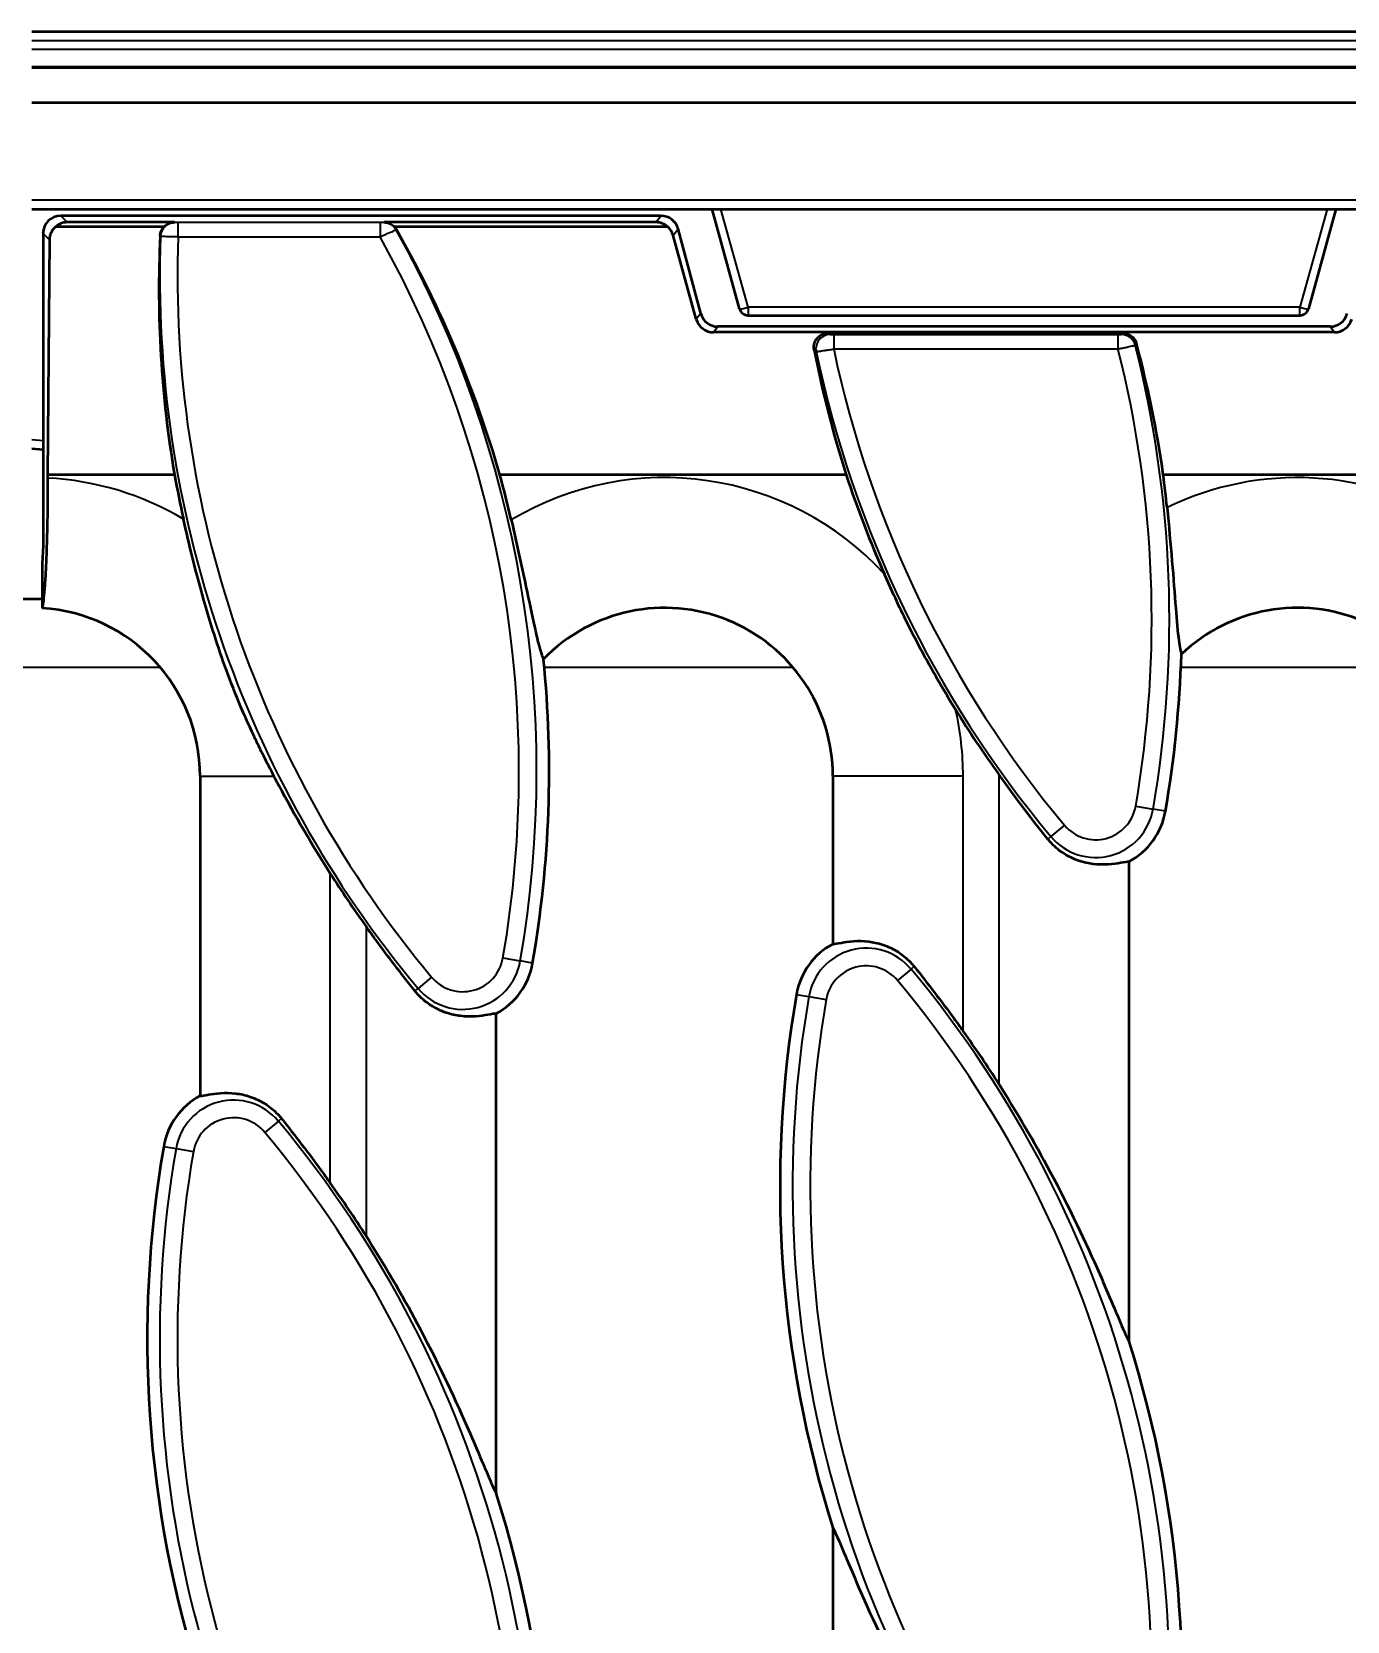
# Model space of a CAD drawing. Header units: millimetres. Extents: x 0 to 4362, y -130 to 2100.
# Drawn here: x 2312.5 to 2386.8, y 930.9 to 1020.6 of the extents above; entities that cross this region are included whole.
import ezdxf

# ---------------------------------------------------------------- set-up
doc = ezdxf.new("R2010")
doc.units = ezdxf.units.MM
doc.header["$LTSCALE"] = 5
doc.layers.add('Sichtbar (ISO)', color=7, linetype='Continuous', lineweight=50)
doc.layers.add('Sichtbar schmal (ISO)', color=7, linetype='Continuous', lineweight=35)

msp = doc.modelspace()

# ---------------------------------------------------------------- linework, layer by layer
at = {"layer": 'Sichtbar (ISO)'}
for p, q in [((2812.521, 1020.615), (2312.521, 1020.615)), ((2812.521, 1018.615), (2312.521, 1018.615)), ((2812.521, 1016.615), (2312.521, 1016.615)), ((2312.521, 1010.615), (2351.258, 1010.615)), ((2348.037, 1010.232), (2314.153, 1010.232)), ((2320.573, 1009.865), (2314.52, 1009.865)), ((2347.755, 1009.865), (2332.402, 1009.865)), ((2352.466, 1004.982), (2350.913, 1010.615)), ((2351.419, 1010.616), (2385.624, 1010.616)), ((2386.13, 1010.615), (2384.576, 1004.982)), ((2385.784, 1010.615), (2390.671, 1010.615)), ((2313.155, 1009.233), (2313.155, 991.615)), ((2313.516, 1008.872), (2313.417, 995.615)), ((2319.992, 1009.615), (2313.859, 1009.615)), ((2348.416, 1009.615), (2332.983, 1009.615)), ((2350.028, 1004.394), (2348.722, 1009.129)), ((2350.279, 1004.722), (2349.001, 1009.492)), ((2352.948, 1004.615), (2384.094, 1004.615)), ((2386.046, 1003.66), (2350.997, 1003.66)), ((2385.799, 1003.982), (2351.244, 1003.982)), ((2357.473, 1003.615), (2374.09, 1003.615)), ((2312.521, 997.096), (2313.155, 997.041)), ((2313.417, 995.615), (2313.417, 995.44)), ((2320.578, 995.615), (2313.417, 995.615)), ((2358.482, 995.615), (2338.942, 995.615)), ((2397.76, 995.615), (2376.383, 995.615)), ((2313.155, 991.615), (2313.102, 990.615)), ((2313.102, 990.615), (2313.102, 988.097)), ((2311.941, 988.615), (2313.102, 988.615)), ((2322.021, 978.615), (2322.021, 960.576)), ((2357.736, 978.615), (2357.736, 969.148)), ((2374.45, 946.73), (2374.45, 973.797)), ((2338.736, 938.158), (2338.736, 965.226)), ((2357.736, 936.215), (2357.736, 909.148))]:
    msp.add_line(p, q, dxfattribs=at)
for centre, radius, start, end in [((2352.948, 1005.115), 0.5, 195.42277, 270), ((2384.094, 1005.115), 0.5, 270, 344.57723), ((2382.604, 1006.895), 63.043, 190.30676, 192.61502), ((2278.153, 978.907), 63.043, 12.98501, 15.36855), ((2418.319, 1015.466), 63.043, 198.35353, 203.80887), ((2313.867, 987.478), 63.043, 5.73078, 7.41562), ((2312.521, 978.615), 9.5, 0, 86.49531), ((2348.236, 978.615), 9.5, 0, 135.95893), ((2383.95, 978.615), 9.5, 0, 133.55183), ((2278.153, 978.907), 63.568, 350.18516, 5.69885), ((2313.867, 987.478), 63.568, 350.18516, 358.21677), ((2418.319, 1015.466), 63.043, 211.66369, 215.66799), ((2372.563, 977.324), 4, 298.14254, 350.18516), ((2382.604, 1006.895), 63.043, 212.39092, 215.6676), ((2359.622, 965.62), 4, 118.14254, 170.18516), ((2336.849, 968.753), 4, 298.14254, 350.18516), ((2418.319, 955.466), 63.568, 170.18516, 197.6286), ((2313.867, 927.478), 63.043, 32.39092, 35.6676), ((2323.908, 957.049), 4, 118.14254, 170.18516), ((2382.604, 946.895), 63.568, 170.18516, 197.6286), ((2278.153, 918.907), 63.043, 32.39092, 35.6676), ((2313.867, 927.478), 63.568, 350.18516, 17.6286), ((2278.153, 918.907), 63.568, 350.18516, 17.6286)]:
    msp.add_arc(centre, radius, start, end, dxfattribs=at)
for centre, major_axis, ratio, start_param, end_param in [((2314.156, 1009.231), (-0.709, 0.709), 0.997265, 5.499157, 7.067214), ((2314.523, 1008.864), (-0.709, 0.709), 0.997265, 5.499157, 6.221373), ((2347.753, 1008.864), (0.61, 0.795), 0.997825, 6.214416, 6.936633), ((2348.034, 1009.231), (0.61, 0.795), 0.997825, 5.629738, 6.936633), ((2314.517, 1008.869), (0.963, 0.277), 0.991221, 2.010123, 2.855964), ((2382.604, 1006.108), (0, -62.912), 0.999922, 4.664827, 4.879965), ((2278.153, 978.116), (0, 63.262), 0.999922, 4.992653, 5.230682), ((2347.757, 1008.869), (0.972, -0.239), 0.992247, 0.506297, 1.090975), ((2350.993, 1004.654), (0.972, -0.239), 0.992247, 3.647889, 4.954784), ((2351.246, 1004.983), (-0.61, -0.795), 0.997825, 5.629738, 6.936633), ((2385.797, 1004.983), (0.61, -0.795), 0.997825, 5.629738, 6.936633), ((2386.05, 1004.654), (0.972, 0.239), 0.992247, 4.469994, 5.776889), ((2418.319, 1014.681), (0, -62.805), 0.999922, 4.904853, 5.020832), ((2313.867, 986.689), (0, 63.155), 0.999922, 4.8542, 4.973986)]:
    msp.add_ellipse(centre, major_axis=major_axis, ratio=ratio, start_param=start_param, end_param=end_param, dxfattribs=at)
for points, knots in [([(2319.992, 1009.615), (2320.002, 1009.626), (2320.013, 1009.637), (2320.099, 1009.718), (2320.188, 1009.774), (2320.377, 1009.847), (2320.475, 1009.865), (2320.573, 1009.865)], [0.05775421, 0.05775421, 0.05775421, 0.05775421, 0.06229729, 0.06229729, 0.09344717, 0.09344717, 0.12302869, 0.12302869, 0.12302869, 0.12302869]), ([(2332.402, 1009.865), (2332.506, 1009.865), (2332.61, 1009.845), (2332.789, 1009.771), (2332.866, 1009.723), (2332.95, 1009.648), (2332.967, 1009.632), (2332.983, 1009.615)], [0, 0, 0, 0, 0.03134407, 0.03134407, 0.05827279, 0.05827279, 0.06522168, 0.06522168, 0.06522168, 0.06522168]), ([(2319.768, 1009.099), (2319.773, 1009.203), (2319.799, 1009.305), (2319.88, 1009.479), (2319.931, 1009.552), (2319.992, 1009.615)], [0, 0, 0, 0, 0.0314577, 0.0314577, 0.05808772, 0.05808772, 0.05808772, 0.05808772]), ([(2356.678, 1002.668), (2356.658, 1002.769), (2356.659, 1002.872), (2356.7, 1003.074), (2356.74, 1003.171), (2356.856, 1003.344), (2356.931, 1003.418), (2357.085, 1003.522), (2357.158, 1003.556), (2357.312, 1003.603), (2357.392, 1003.615), (2357.473, 1003.615)], [0, 0, 0, 0, 0.0311056, 0.0311056, 0.0624221, 0.0624221, 0.0939764, 0.0939764, 0.1181704, 0.1181704, 0.1423525, 0.1423525, 0.1423525, 0.1423525]), ([(2374.09, 1003.615), (2374.195, 1003.615), (2374.298, 1003.595), (2374.492, 1003.516), (2374.581, 1003.459), (2374.706, 1003.336), (2374.75, 1003.279), (2374.822, 1003.157), (2374.85, 1003.091), (2374.868, 1003.022)], [0, 0, 0, 0, 0.0313654, 0.0313654, 0.0628274, 0.0628274, 0.0843348, 0.0843348, 0.1058284, 0.1058284, 0.1058284, 0.1058284]), ([(2313.417, 995.44), (2313.417, 994.976), (2313.414, 994.47), (2313.404, 993.479), (2313.396, 992.994), (2313.377, 992.138), (2313.365, 991.689), (2313.336, 990.85), (2313.319, 990.461), (2313.284, 989.807), (2313.264, 989.483), (2313.22, 988.924), (2313.196, 988.69), (2313.152, 988.342), (2313.127, 988.195), (2313.102, 988.097)], [1.1126496, 1.1126496, 1.1126496, 1.1126496, 1.2517003, 1.2517003, 1.390751, 1.390751, 1.5295863, 1.5295863, 1.6684216, 1.6684216, 1.8071905, 1.8071905, 1.9459594, 1.9459594, 2.0815853, 2.0815853, 2.0815853, 2.0815853]), ([(2376.595, 993.774), (2376.698, 992.746), (2376.791, 991.724), (2376.953, 989.795), (2377.022, 988.889), (2377.143, 987.388), (2377.196, 986.757), (2377.3, 985.915), (2377.349, 985.641), (2377.404, 985.5)], [-1.098932, -1.098932, -1.098932, -1.098932, -0.790324, -0.790324, -0.483791, -0.483791, -0.210911, -0.210911, 0, 0, 0, 0]), ([(2326.191, 978.615), (2325.798, 979.362), (2325.424, 980.108), (2324.731, 981.583), (2324.419, 982.287), (2323.825, 983.738), (2323.564, 984.423), (2322.958, 986.14), (2322.64, 987.145), (2321.751, 990.21), (2321.404, 991.691), (2321.083, 993.126)], [-1.160223, -1.160223, -1.160223, -1.160223, -0.984456, -0.984456, -0.819517, -0.819517, -0.662182, -0.662182, -0.44125, -0.44125, 0, 0, 0, 0]), ([(2339.584, 993.073), (2339.801, 992.129), (2340.01, 991.19), (2340.394, 989.408), (2340.569, 988.57), (2340.879, 987.119), (2341.016, 986.493), (2341.238, 985.635), (2341.328, 985.355), (2341.407, 985.219)], [-1.082101, -1.082101, -1.082101, -1.082101, -0.792388, -0.792388, -0.503988, -0.503988, -0.226896, -0.226896, 0, 0, 0, 0]), ([(2364.66, 982.373), (2364.16, 983.182), (2363.675, 984.006), (2362.75, 985.67), (2362.335, 986.456), (2361.463, 988.205), (2361.041, 989.109), (2360.641, 990.016)], [-0.8428325, -0.8428325, -0.8428325, -0.8428325, -0.5586488, -0.5586488, -0.2976937, -0.2976937, 0, 0, 0, 0]), ([(2329.37, 973.123), (2328.38, 974.683), (2327.39, 976.37), (2326.385, 978.246), (2326.287, 978.431), (2326.191, 978.615)], [5.0571531, 5.0571531, 5.0571531, 5.0571531, 5.5983494, 5.5983494, 5.6573604, 5.6573604, 5.6573604, 5.6573604]), ([(2369.859, 975.07), (2369.766, 975.186), (2369.673, 975.303), (2368.785, 976.426), (2367.968, 977.502), (2367.167, 978.615)], [3.8814353, 3.8814353, 3.8814353, 3.8814353, 3.9265985, 3.9265985, 4.3211463, 4.3211463, 4.3211463, 4.3211463]), ([(2374.45, 973.797), (2374.345, 973.792), (2374.184, 973.759), (2373.595, 973.655), (2373.049, 973.579), (2372.183, 973.688), (2371.903, 973.746), (2371.33, 973.941), (2371.036, 974.08), (2370.545, 974.393), (2370.304, 974.584), (2370.007, 974.892), (2369.931, 974.979), (2369.859, 975.07)], [2.8285154, 2.8285154, 2.8285154, 2.8285154, 2.9796104, 2.9796104, 3.2469031, 3.2469031, 3.3498715, 3.3498715, 3.45284, 3.45284, 3.5432401, 3.5432401, 3.5765923, 3.5765923, 3.5765923, 3.5765923]), ([(2334.144, 966.498), (2333.378, 967.459), (2332.612, 968.459), (2331.739, 969.648), (2331.563, 969.89), (2331.387, 970.135)], [1.0982954, 1.0982954, 1.0982954, 1.0982954, 1.4526892, 1.4526892, 1.5412165, 1.5412165, 1.5412165, 1.5412165]), ([(2357.736, 969.148), (2357.84, 969.153), (2358.001, 969.185), (2358.591, 969.289), (2359.137, 969.366), (2360.003, 969.256), (2360.282, 969.199), (2360.856, 969.004), (2361.149, 968.865), (2361.64, 968.551), (2361.882, 968.36), (2362.178, 968.053), (2362.255, 967.965), (2362.327, 967.875)], [2.8285154, 2.8285154, 2.8285154, 2.8285154, 2.9796104, 2.9796104, 3.2469031, 3.2469031, 3.3498715, 3.3498715, 3.45284, 3.45284, 3.5432401, 3.5432401, 3.5765923, 3.5765923, 3.5765923, 3.5765923]), ([(2362.327, 967.875), (2363.093, 966.915), (2363.86, 965.914), (2364.732, 964.725), (2364.908, 964.483), (2365.084, 964.238)], [1.0982954, 1.0982954, 1.0982954, 1.0982954, 1.4526892, 1.4526892, 1.5412165, 1.5412165, 1.5412165, 1.5412165]), ([(2338.736, 965.226), (2338.631, 965.22), (2338.47, 965.188), (2337.88, 965.084), (2337.335, 965.007), (2336.469, 965.117), (2336.189, 965.174), (2335.615, 965.369), (2335.322, 965.509), (2334.831, 965.822), (2334.59, 966.013), (2334.293, 966.32), (2334.217, 966.408), (2334.144, 966.498)], [2.8285154, 2.8285154, 2.8285154, 2.8285154, 2.9796104, 2.9796104, 3.2469031, 3.2469031, 3.3498715, 3.3498715, 3.45284, 3.45284, 3.5432401, 3.5432401, 3.5765923, 3.5765923, 3.5765923, 3.5765923]), ([(2322.021, 960.576), (2322.126, 960.581), (2322.287, 960.614), (2322.877, 960.718), (2323.422, 960.794), (2324.288, 960.685), (2324.568, 960.627), (2325.142, 960.432), (2325.435, 960.293), (2325.926, 959.98), (2326.167, 959.789), (2326.464, 959.481), (2326.54, 959.394), (2326.613, 959.304)], [2.8285154, 2.8285154, 2.8285154, 2.8285154, 2.9796104, 2.9796104, 3.2469031, 3.2469031, 3.3498715, 3.3498715, 3.45284, 3.45284, 3.5432401, 3.5432401, 3.5765923, 3.5765923, 3.5765923, 3.5765923]), ([(2367.101, 961.25), (2368.091, 959.69), (2369.081, 958.003), (2371.061, 954.308), (2372.016, 952.294), (2373.283, 949.408), (2373.814, 948.111), (2374.261, 947.104), (2374.351, 946.911), (2374.432, 946.761), (2374.441, 946.745), (2374.45, 946.73)], [5.057153, 5.057153, 5.057153, 5.057153, 5.598349, 5.598349, 6.239433, 6.239433, 6.642714, 6.642714, 6.742864, 6.742864, 6.755946, 6.755946, 6.755946, 6.755946]), ([(2326.613, 959.304), (2327.379, 958.343), (2328.145, 957.343), (2329.018, 956.154), (2329.194, 955.912), (2329.37, 955.666)], [1.0982954, 1.0982954, 1.0982954, 1.0982954, 1.4526892, 1.4526892, 1.5412165, 1.5412165, 1.5412165, 1.5412165]), ([(2331.387, 952.679), (2332.377, 951.119), (2333.367, 949.431), (2335.346, 945.736), (2336.301, 943.723), (2337.569, 940.836), (2338.099, 939.539), (2338.547, 938.532), (2338.637, 938.339), (2338.718, 938.19), (2338.727, 938.173), (2338.736, 938.158)], [5.057153, 5.057153, 5.057153, 5.057153, 5.598349, 5.598349, 6.239433, 6.239433, 6.642714, 6.642714, 6.742864, 6.742864, 6.755946, 6.755946, 6.755946, 6.755946]), ([(2365.084, 921.694), (2364.094, 923.254), (2363.105, 924.942), (2361.125, 928.637), (2360.17, 930.651), (2358.903, 933.537), (2358.372, 934.834), (2357.924, 935.841), (2357.835, 936.034), (2357.753, 936.183), (2357.744, 936.2), (2357.736, 936.215)], [5.057153, 5.057153, 5.057153, 5.057153, 5.598349, 5.598349, 6.239433, 6.239433, 6.642714, 6.642714, 6.742864, 6.742864, 6.755946, 6.755946, 6.755946, 6.755946])]:
    msp.add_open_spline(points, degree=3, knots=knots, dxfattribs=at)
for points in [[(2351.258, 1010.615), (2351.311, 1010.615), (2351.366, 1010.616), (2351.419, 1010.616)], [(2385.624, 1010.616), (2385.676, 1010.616), (2385.731, 1010.615), (2385.784, 1010.615)], [(2332.983, 1009.615), (2333.029, 1009.567), (2333.069, 1009.514), (2333.102, 1009.456)], [(2367.167, 978.615), (2367.145, 978.646), (2367.124, 978.676), (2367.102, 978.706)]]:
    msp.add_open_spline(points, degree=3, dxfattribs=at)
at = {"layer": 'Sichtbar schmal (ISO)'}
for p, q in [((2312.521, 1020.115), (2812.521, 1020.115)), ((2812.521, 1019.615), (2312.521, 1019.615)), ((2312.521, 1018.589), (2812.521, 1018.589)), ((2812.521, 1011.115), (2312.521, 1011.115)), ((2314.52, 1009.865), (2314.153, 1010.232)), ((2332.175, 1009.852), (2320.778, 1009.852)), ((2320.778, 1009.054), (2320.778, 1009.852)), ((2332.175, 1009.852), (2332.175, 1009.054)), ((2332.402, 1009.865), (2332.398, 1009.862)), ((2348.037, 1010.232), (2347.755, 1009.865)), ((2352.948, 1005.072), (2351.419, 1010.616)), ((2385.624, 1010.616), (2384.094, 1005.072)), ((2313.155, 1009.233), (2313.516, 1008.872)), ((2320.778, 1009.054), (2332.175, 1009.054)), ((2333.094, 1009.45), (2333.102, 1009.456)), ((2348.722, 1009.129), (2349.001, 1009.492)), ((2350.279, 1004.722), (2350.028, 1004.394)), ((2352.948, 1005.072), (2352.948, 1004.615)), ((2384.094, 1005.072), (2352.948, 1005.072)), ((2384.094, 1004.615), (2384.094, 1005.072)), ((2350.997, 1003.66), (2351.244, 1003.982)), ((2357.782, 1003.517), (2357.782, 1002.72)), ((2373.825, 1003.517), (2357.782, 1003.517)), ((2373.825, 1003.517), (2373.825, 1002.72)), ((2385.799, 1003.982), (2386.046, 1003.66)), ((2357.782, 1002.72), (2373.825, 1002.72)), ((2313.155, 997.543), (2312.521, 997.598)), ((2319.777, 984.748), (2305.266, 984.748)), ((2355.491, 984.748), (2341.452, 984.748)), ((2391.206, 984.748), (2377.376, 984.748)), ((2322.021, 978.615), (2326.191, 978.615)), ((2365.084, 978.615), (2357.736, 978.615)), ((2365.084, 964.238), (2365.084, 978.615)), ((2367.167, 978.615), (2367.101, 978.615)), ((2367.101, 978.615), (2367.101, 961.25)), ((2374.826, 976.933), (2375.808, 976.763)), ((2376.505, 976.642), (2375.808, 976.763)), ((2370.799, 975.854), (2370.034, 975.216)), ((2369.859, 975.07), (2370.034, 975.216)), ((2329.37, 955.666), (2329.37, 973.123)), ((2331.387, 970.135), (2331.387, 952.679)), ((2339.112, 968.361), (2340.093, 968.191)), ((2340.79, 968.071), (2340.093, 968.191)), ((2362.151, 967.729), (2361.386, 967.091)), ((2362.327, 967.875), (2362.151, 967.729)), ((2335.085, 967.282), (2334.32, 966.645)), ((2334.144, 966.498), (2334.32, 966.645)), ((2355.681, 966.302), (2356.378, 966.182)), ((2356.378, 966.182), (2357.36, 966.012)), ((2326.437, 959.157), (2325.672, 958.519)), ((2326.613, 959.304), (2326.437, 959.157)), ((2319.967, 957.731), (2320.664, 957.61)), ((2320.664, 957.61), (2321.645, 957.44))]:
    msp.add_line(p, q, dxfattribs=at)
for centre, radius, start, end in [((2382.604, 1006.895), 62.861, 177.99778, 219.81484), ((2382.604, 1006.895), 61.864, 178.00019, 219.81484), ((2278.153, 978.907), 61.864, 350.18516, 29.16331), ((2278.153, 978.907), 62.861, 350.18516, 29.07082), ((2418.319, 1015.466), 62.861, 191.8366, 219.81484), ((2418.319, 1015.466), 61.864, 191.8904, 219.81484), ((2313.867, 987.478), 61.864, 350.18516, 14.26247), ((2313.867, 987.478), 62.861, 350.18516, 14.23093), ((2312.521, 978.615), 16.848, 59.45897, 86.95436), ((2348.236, 978.615), 16.848, 42.58596, 120.89781), ((2383.95, 978.615), 16.848, 0, 115.88258), ((2348.236, 978.615), 16.848, 0, 12.88659), ((2383.95, 978.615), 16.848, 179.68953, 180), ((2372.563, 977.324), 3.292, 219.81484, 350.18516), ((2372.563, 977.324), 2.296, 219.81484, 350.18516), ((2359.622, 965.62), 3.292, 39.81484, 170.18516), ((2336.849, 968.753), 3.292, 219.81484, 350.18516), ((2336.849, 968.753), 2.296, 219.81484, 350.18516), ((2359.622, 965.62), 2.296, 39.81484, 170.18516), ((2313.867, 927.478), 62.861, 350.18516, 39.81484), ((2313.867, 927.478), 61.864, 350.18516, 39.81484), ((2418.319, 955.466), 62.861, 170.18516, 219.81484), ((2418.319, 955.466), 61.864, 170.18516, 219.81484), ((2323.908, 957.049), 3.292, 39.81484, 170.18516), ((2323.908, 957.049), 2.296, 39.81484, 170.18516), ((2278.153, 918.907), 62.861, 350.18516, 39.81484), ((2278.153, 918.907), 61.864, 350.18516, 39.81484), ((2382.604, 946.895), 62.861, 170.18516, 219.81484), ((2382.604, 946.895), 61.864, 170.18516, 219.81484)]:
    msp.add_arc(centre, radius, start, end, dxfattribs=at)
for centre, major_axis, ratio, start_param, end_param in [((2320.579, 1009.063), (-0.417, -0.683), 0.994991, 3.69263, 5.224097), ((2332.398, 1009.063), (-0.475, 0.644), 0.996131, 4.584157, 5.645226), ((2352.948, 1005.115), (-0.482, -0.133), 0.08404, 0, 1.547616), ((2384.094, 1005.115), (0.482, -0.133), 0.08404, 4.735569, 6.283185), ((2357.575, 1002.736), (-0.504, -0.621), 0.990507, 3.828369, 5.596409), ((2374.026, 1002.736), (-0.631, 0.491), 0.993912, 4.054136, 5.370642)]:
    msp.add_ellipse(centre, major_axis=major_axis, ratio=ratio, start_param=start_param, end_param=end_param, dxfattribs=at)
for points in [[(2320.579, 1009.862), (2320.577, 1009.863), (2320.575, 1009.864), (2320.573, 1009.865)], [(2319.768, 1009.099), (2319.773, 1009.097), (2319.777, 1009.094), (2319.782, 1009.091)], [(2374.09, 1003.615), (2374.069, 1003.588), (2374.047, 1003.56), (2374.026, 1003.533)], [(2374.799, 1002.931), (2374.822, 1002.962), (2374.845, 1002.992), (2374.868, 1003.022)]]:
    msp.add_open_spline(points, degree=3, dxfattribs=at)
for points, knots in [([(2320.778, 1009.852), (2320.765, 1009.852), (2320.753, 1009.853), (2320.721, 1009.853), (2320.702, 1009.853), (2320.657, 1009.854), (2320.632, 1009.856), (2320.594, 1009.858), (2320.582, 1009.86), (2320.579, 1009.862)], [0, 0, 0, 0, 0.00368872, 0.00368872, 0.00959066, 0.00959066, 0.01903377, 0.01903377, 0.02950973, 0.02950973, 0.02950973, 0.02950973]), ([(2332.398, 1009.862), (2332.395, 1009.86), (2332.38, 1009.858), (2332.334, 1009.855), (2332.306, 1009.854), (2332.256, 1009.853), (2332.235, 1009.853), (2332.201, 1009.853), (2332.188, 1009.852), (2332.175, 1009.852)], [0, 0, 0, 0, 0.01118422, 0.01118422, 0.02126577, 0.02126577, 0.02756674, 0.02756674, 0.03150485, 0.03150485, 0.03150485, 0.03150485]), ([(2319.782, 1009.091), (2319.797, 1009.089), (2319.859, 1009.085), (2320.052, 1009.077), (2320.174, 1009.072), (2320.402, 1009.065), (2320.496, 1009.062), (2320.654, 1009.057), (2320.716, 1009.055), (2320.778, 1009.054)], [-0.02950973, -0.02950973, -0.02950973, -0.02950973, -0.01903377, -0.01903377, -0.00959066, -0.00959066, -0.00368872, -0.00368872, 0, 0, 0, 0]), ([(2332.175, 1009.054), (2332.228, 1009.076), (2332.282, 1009.099), (2332.42, 1009.157), (2332.504, 1009.193), (2332.709, 1009.28), (2332.826, 1009.33), (2333.015, 1009.413), (2333.08, 1009.442), (2333.094, 1009.45)], [-0.03150485, -0.03150485, -0.03150485, -0.03150485, -0.02756674, -0.02756674, -0.02126577, -0.02126577, -0.01118422, -0.01118422, 0, 0, 0, 0]), ([(2357.575, 1003.533), (2357.559, 1003.545), (2357.544, 1003.557), (2357.51, 1003.585), (2357.492, 1003.6), (2357.473, 1003.615)], [0, 0, 0, 0, 0.04311248, 0.04311248, 0.09533393, 0.09533393, 0.09533393, 0.09533393]), ([(2357.782, 1003.517), (2357.764, 1003.517), (2357.746, 1003.517), (2357.71, 1003.518), (2357.691, 1003.518), (2357.663, 1003.52), (2357.652, 1003.52), (2357.638, 1003.521), (2357.634, 1003.522), (2357.623, 1003.523), (2357.616, 1003.524), (2357.601, 1003.525), (2357.593, 1003.527), (2357.581, 1003.529), (2357.577, 1003.531), (2357.575, 1003.533)], [0, 0, 0, 0, 0.00526445, 0.00526445, 0.01128097, 0.01128097, 0.01504129, 0.01504129, 0.01692145, 0.01692145, 0.01992971, 0.01992971, 0.02474293, 0.02474293, 0.03008258, 0.03008258, 0.03008258, 0.03008258]), ([(2374.026, 1003.533), (2374.024, 1003.529), (2374.011, 1003.526), (2373.972, 1003.522), (2373.947, 1003.52), (2373.901, 1003.518), (2373.882, 1003.517), (2373.85, 1003.517), (2373.837, 1003.517), (2373.825, 1003.517)], [0, 0, 0, 0, 0.0105878, 0.0105878, 0.02013174, 0.02013174, 0.0260967, 0.0260967, 0.0298248, 0.0298248, 0.0298248, 0.0298248]), ([(2356.678, 1002.668), (2356.702, 1002.649), (2356.725, 1002.629), (2356.764, 1002.597), (2356.779, 1002.585), (2356.795, 1002.572)], [-0.1089938, -0.1089938, -0.1089938, -0.1089938, -0.0431125, -0.0431125, 0, 0, 0, 0]), ([(2356.795, 1002.572), (2356.803, 1002.572), (2356.822, 1002.573), (2356.88, 1002.58), (2356.916, 1002.585), (2356.988, 1002.595), (2357.018, 1002.599), (2357.072, 1002.607), (2357.093, 1002.61), (2357.161, 1002.62), (2357.21, 1002.628), (2357.345, 1002.649), (2357.434, 1002.663), (2357.611, 1002.691), (2357.697, 1002.705), (2357.782, 1002.72)], [-0.03008258, -0.03008258, -0.03008258, -0.03008258, -0.02474293, -0.02474293, -0.01992971, -0.01992971, -0.01692145, -0.01692145, -0.01504129, -0.01504129, -0.01128097, -0.01128097, -0.00526445, -0.00526445, 0, 0, 0, 0]), ([(2373.825, 1002.72), (2373.884, 1002.731), (2373.943, 1002.744), (2374.097, 1002.775), (2374.188, 1002.794), (2374.411, 1002.84), (2374.532, 1002.867), (2374.723, 1002.91), (2374.784, 1002.925), (2374.799, 1002.931)], [-0.0298248, -0.0298248, -0.0298248, -0.0298248, -0.0260967, -0.0260967, -0.02013174, -0.02013174, -0.0105878, -0.0105878, 0, 0, 0, 0])]:
    msp.add_open_spline(points, degree=3, knots=knots, dxfattribs=at)

doc.saveas('drawing.dxf')
